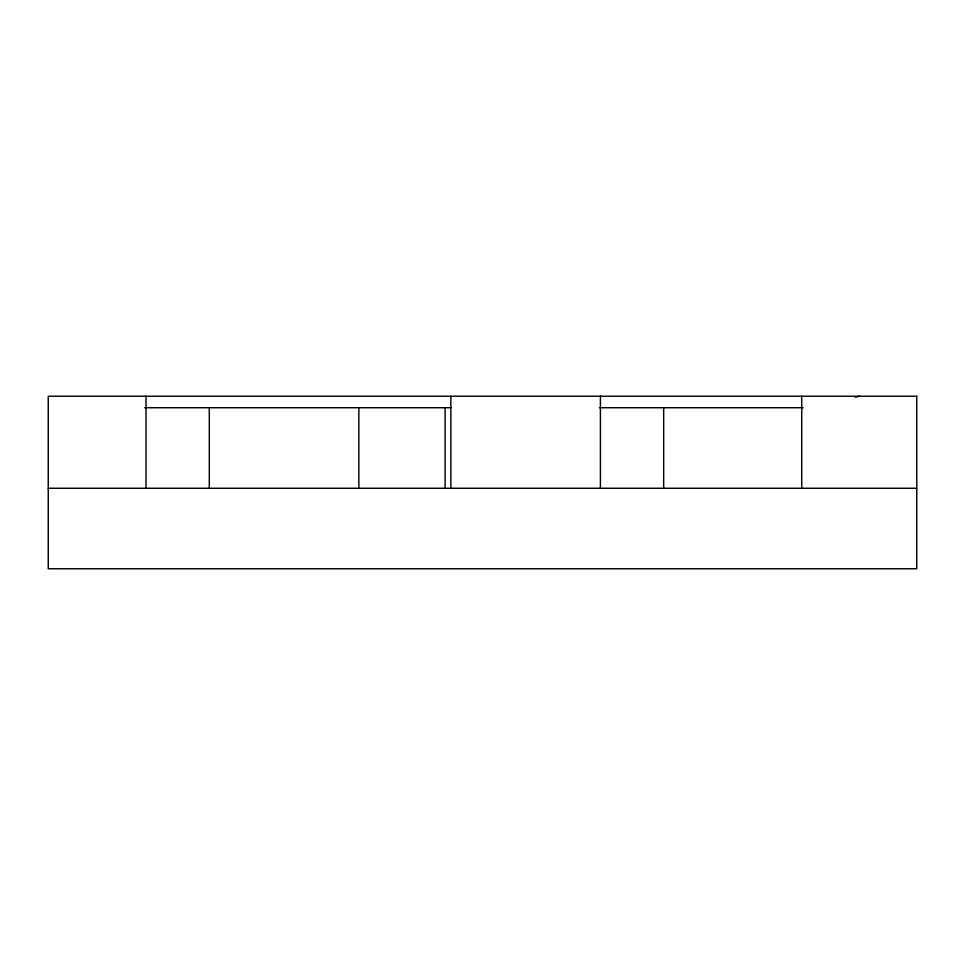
<?xml version="1.0" encoding="UTF-8"?>
<svg xmlns="http://www.w3.org/2000/svg" width="965" height="965" viewBox="0 0 965 965"><rect width="100%" height="100%" fill="white"/><g stroke="black" fill="none" stroke-linecap="round" stroke-linejoin="round"><path stroke-width="1.45" d="M855.279 397.182L859.622 396.229M144.666 407.725L451.113 407.725M599.434 407.725L803.073 407.725M48.25 488.254L916.75 488.254M801.722 396.229L801.722 488.254M663.679 407.725L663.679 488.254M600.411 396.229L600.411 488.254M450.86 396.229L450.86 488.254M445.118 407.725L445.118 488.254M358.835 407.725L358.835 488.254M209.296 407.725L209.296 488.254M146.029 396.229L146.029 488.254M916.75 396.229L48.25 396.229L48.25 568.771L916.75 568.771L916.75 396.229"/></g></svg>
